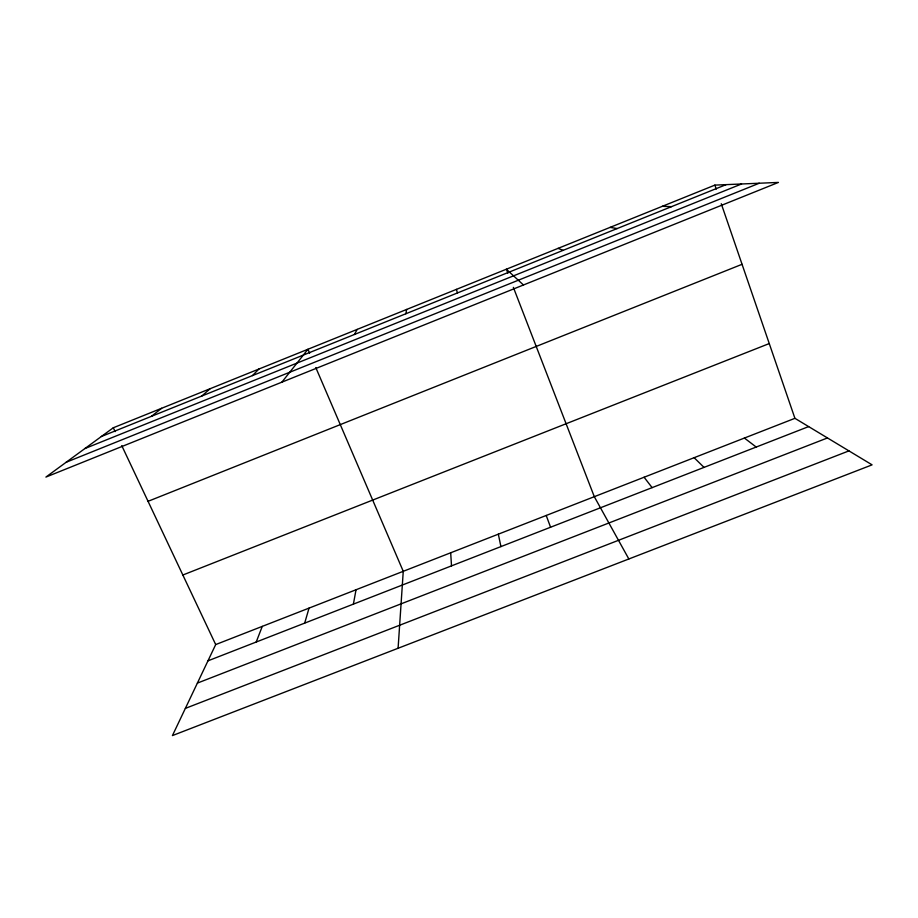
<?xml version="1.0" encoding="UTF-8"?>
<svg xmlns="http://www.w3.org/2000/svg" width="918" height="918" viewBox="0 0 918 918"><rect width="100%" height="100%" fill="white"/><g stroke="black" fill="none" stroke-linecap="round" stroke-linejoin="round"><path stroke-width="1.38" d="M398.091 648.269L403.254 571.306L315.803 367.579M353.396 604.124L356.035 589.746M405.825 313.761L406.663 309.435M304.684 623.115L309.045 608.106M256.214 642.015L262.261 626.386M794.919 418.321L215.696 644.574L172.435 735.582L872.1 464.852L794.919 418.321L721.261 203.727M354.451 334.473L357.182 329.401M281.872 382.163L307.932 349.265L309.618 353.189M252.45 375.6L258.933 369.025M201.834 396.002L210.153 388.704M151.47 416.313L161.614 408.281M113.316 427.765L45.9 477.085L778.441 182.418L714.87 185.115L113.316 427.765L115.117 431.598M101.347 436.52L726.092 184.644M84.915 448.535L741.549 183.979M66.165 462.259L759.243 183.233M148.05 501.32L742.054 264.304M182.854 575.012L769.261 343.561M207.973 660.834L808.643 426.595M197.393 683.095L827.474 437.943M185.367 708.386L848.943 450.887M662.348 206.309L671.483 206.653M610.091 227.389L617.171 228.559M558.087 248.353L563.136 250.339M744.395 438.047L756.202 447.043M523.455 284.982L506.357 269.226L507.861 273.116M694.123 457.692L704.026 467.388M644.092 477.234L652.113 487.63M628.841 558.982L594.302 496.684L513.369 287.368M121.761 445.643L215.696 644.574M546.21 515.468L550.571 527.23M714.87 185.115L716.247 189.108M456.384 289.377L457.474 292.934M498.336 534.173L500.918 546.589M450.681 552.785L451.507 565.867"/></g></svg>
